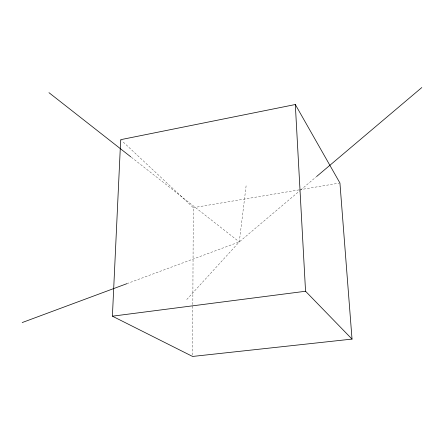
<?xml version="1.0" encoding="UTF-8"?>
<svg xmlns="http://www.w3.org/2000/svg" width="444" height="444" viewBox="0 0 444 444"><rect width="100%" height="100%" fill="white"/><g stroke="black" fill="none" stroke-linecap="round" stroke-linejoin="round"><path stroke-width="0.33" stroke-dasharray="2.22 1.67" d="M192.585 355.067L192.829 305.244M192.829 304.551L193.307 207.675L121.689 140.62M186.746 299.534L239.288 241.913L246.137 185.62M126.845 283.688L239.288 241.913L300.127 190.459M300.655 190.01L315.995 177.034M193.307 207.675L299.012 189.888M299.694 189.771L339.249 183.117M131.319 157.248L239.288 241.913"/><path stroke-width="0.67" d="M112.399 316.184L120.685 139.677L295.316 104.523L339.932 183L352.025 339.094L192.579 356.449L112.399 316.184L305.55 291.253L352.025 339.094M316.522 176.59L421.8 87.551M22.2 322.56L126.845 283.688M48.973 92.679L130.769 156.821M295.316 104.523L305.55 291.253"/></g></svg>
